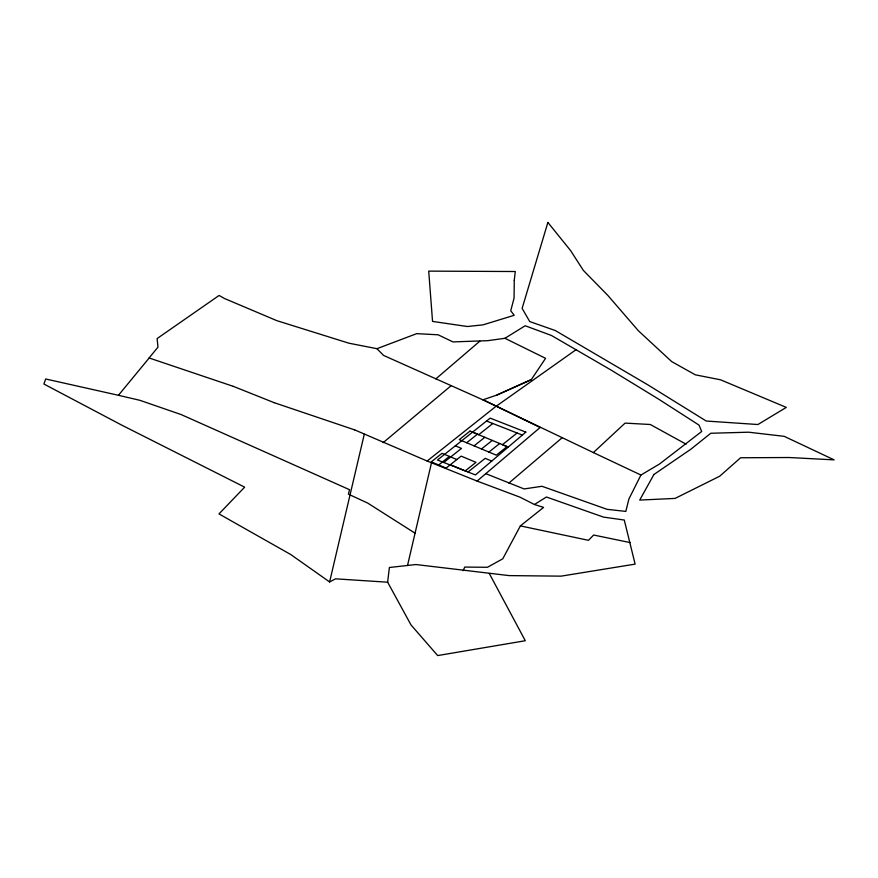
<?xml version="1.0" encoding="UTF-8"?>
<svg xmlns="http://www.w3.org/2000/svg" width="878" height="878" viewBox="0 0 878 878"><rect width="100%" height="100%" fill="white"/><g stroke="black" fill="none" stroke-linecap="round" stroke-linejoin="round"><path stroke-width="1.32" d="M489.309 573.543L525.296 640.731L437.672 655.57L411.025 624.96L387.637 582.18L389.382 567.495L415.854 564.532L509.163 575.606L561.086 576.144L635.123 564.126L624.269 520.028L603.515 517.109L546.423 497.003L534.428 504.499L520.05 497.2L477.072 481.067L427.136 461.027L354.613 429.858M387.703 582.213L335.583 578.832L329.612 581.949L364.282 434.215M407.513 565.509L431.493 462.783M463.101 570.689L464.747 567.078L487.433 567.287L502.776 558.803L520.369 525.9L543.592 507.396L534.428 504.499M233.405 386.397L149.084 357.961L157.963 347.172L157.118 338.557L219.116 295.447L224.274 298.41L276.855 320.668L348.917 343.199L376.947 348.687L416.721 333.651L438.1 334.792L452.993 341.915L487.762 340.675L504.938 338.293L525.176 325.76L551.417 335.462L610.583 369.781L658.423 399.018L698.976 425.084L701.687 431.493L659.389 464.089L640.929 475.031L628.911 498.967L625.827 511.402L607.104 509.339L541.989 486.291L524.122 488.936L485.764 473.648M329.612 581.949L290.673 554.479L218.984 513.915L244.644 487.147L121.866 425.193L43.9 384.026L45.678 378.978L118.442 395.298L149.161 357.994M376.947 348.687L383.587 355.425L485.468 400.983L593.374 452.576L625.092 423.108L650.302 424.502L686.091 444.191M435.839 378.879L479.86 341.158M508.867 483.087L561.997 437.87M477.072 481.067L540.124 427.498M383.126 442.688L451.094 385.727M427.136 461.027L496.191 406.174M438.682 464.978L449.459 456.417M466.668 442.742L477.445 434.182M443.741 462.486L461.477 448.395L455.342 445.826M492.821 423.492L478.719 434.698L472.584 432.13M474.087 445.848L484.854 437.288M481.495 448.965L492.273 440.405M488.903 452.071L499.681 443.511M468.007 472.002L485.194 458.349L491.724 461.082M517.087 433.019L502.435 444.652L508.208 447.078M496.279 406.185L576.012 349.729M497.036 394.957L531.322 379.581L545.578 358.323L504.938 338.293M531.399 379.603L497.113 394.979L482.944 399.819M630.119 542.582L593.616 535.02L588.501 540.321L520.369 525.9M118.442 395.298L139.811 400.291L181.208 414.592L349.521 489.694L348.401 494.149L367.717 503.083L415.074 533.198M274.002 402.618L354.69 429.891M486.544 421.034L522.333 435.071M233.339 386.364L274.079 402.64M456.867 459.534L442.04 453.311L431.263 461.872L446.09 468.084L461.159 456.121L475.975 462.344L465.208 470.904L450.381 464.681M593.298 452.543L640.929 475.031M483.076 399.819L540.2 427.52M514.267 280.269L514.069 298.147L510.733 310.779L514.201 315.301L482.999 324.86L467.392 326.517L432.547 321.414L428.716 271.126L515.298 271.522L514.267 280.269M547.883 222.43L522.125 308.387L529.741 321.567L555.236 330.512L647.81 384.816L706.241 421.034L757.912 424.524L786.304 407.392L720.542 379.801L695.321 374.818L671.714 361.615L638.35 330.732L607.839 295.414L583.387 270.446L570.601 250.592L547.883 222.43M653.934 474.482L639.711 500.087L675.105 498.408L719.708 476.205L740.604 457.767L789.026 457.515L834.1 459.863L784.208 436.333L748.572 432.195L710.774 433.26L690.909 449.185L653.934 474.482M525.823 432.119L475.437 474.921L437.474 460.017L490.187 418.137L525.823 432.119M470.026 431.076L459.26 439.637L496.322 455.177L507.089 446.628L470.026 431.076"/></g></svg>
